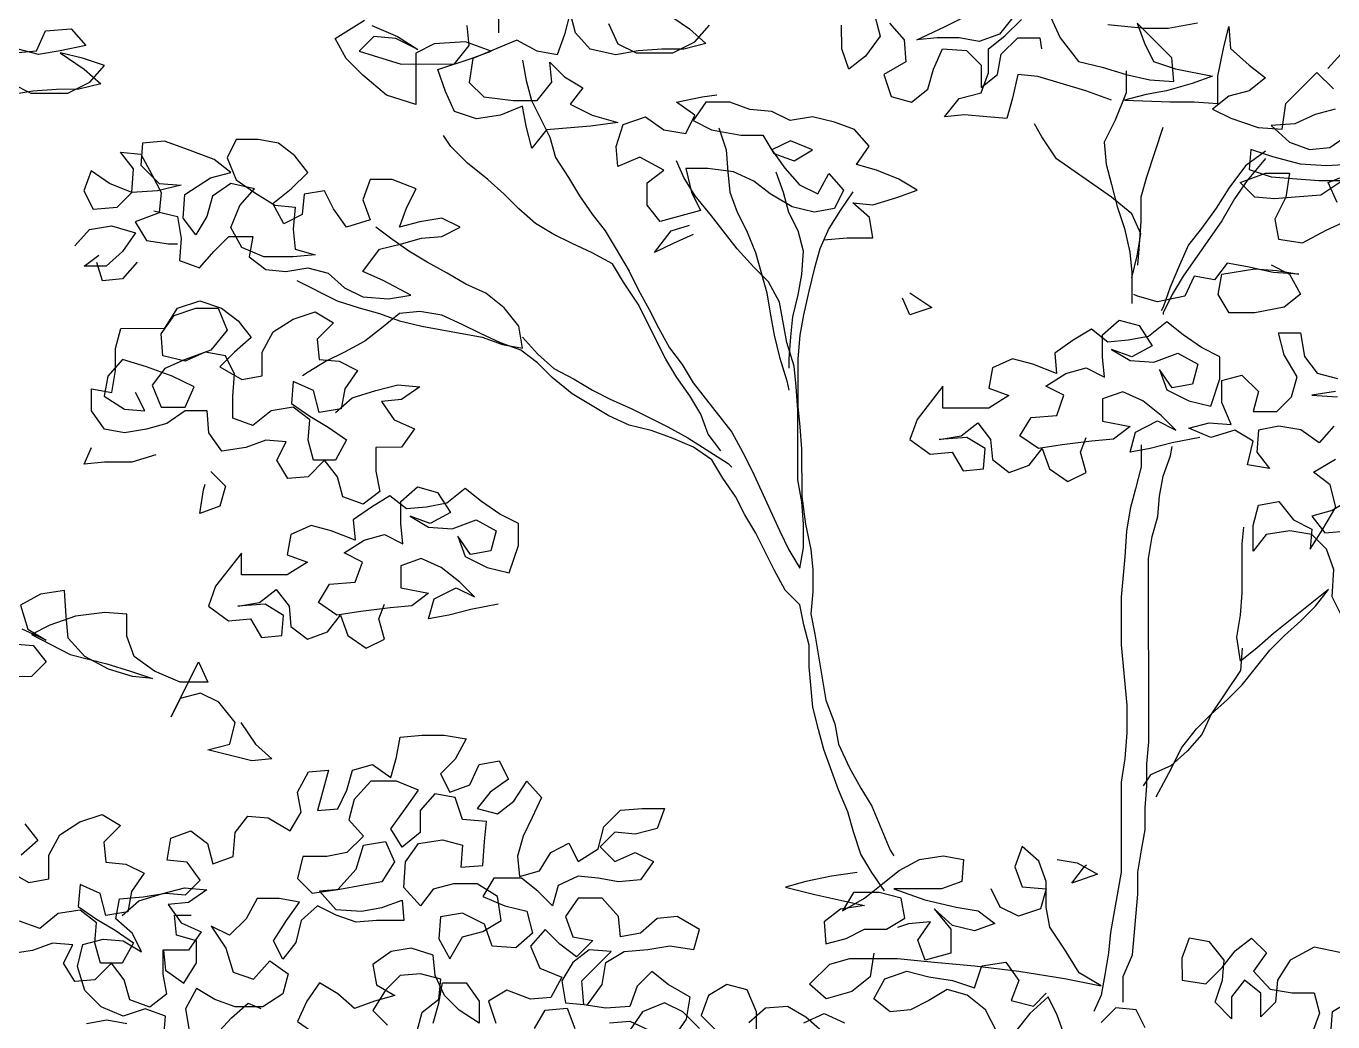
# Model space of a CAD drawing. Header units: millimetres. Extents: x 343.2 to 347.05, y 2584.15 to 2589.28.
# Drawn here: x 344.077 to 345.405, y 2587.751 to 2588.763 of the extents above; entities that cross this region are included whole.
import ezdxf

# ---------------------------------------------------------------- set-up
doc = ezdxf.new("R2010")
doc.units = ezdxf.units.MM
doc.header["$LTSCALE"] = 10
doc.layers.add('Vegetais', color=94, linetype='Continuous')

msp = doc.modelspace()

# ---------------------------------------------------------------- linework, layer by layer
at = {"layer": 'Vegetais', "color": 34}
for points in [[(345.5431, 2588.9266), (345.5394, 2588.9061), (345.5301, 2588.8837), (345.5152, 2588.8688), (345.5022, 2588.8501), (345.491, 2588.8315), (345.4817, 2588.8128), (345.4762, 2588.7923), (345.4426, 2588.7662), (345.4277, 2588.7513), (345.4128, 2588.7345), (345.3998, 2588.7196)], [(344.5816, 2588.7281), (344.5853, 2588.7076), (344.5909, 2588.6871), (344.6096, 2588.6499), (344.6152, 2588.6294), (344.6283, 2588.6089), (344.6395, 2588.5903), (344.6525, 2588.5716), (344.6656, 2588.5549), (344.6768, 2588.5363), (344.6899, 2588.5139), (344.6992, 2588.4953), (344.7104, 2588.4748), (344.7197, 2588.4561), (344.7309, 2588.4357), (344.744, 2588.4189), (344.7552, 2588.4003), (344.7944, 2588.35), (344.8056, 2588.3295), (344.8149, 2588.3108), (344.8429, 2588.2494), (344.8523, 2588.2307), (344.8635, 2588.2121), (344.8672, 2588.2326), (344.8672, 2588.2568), (344.8653, 2588.2792), (344.8615, 2588.3016), (344.8615, 2588.3724), (344.8596, 2588.3966), (344.8577, 2588.4171), (344.8502, 2588.4414), (344.8427, 2588.4824), (344.8315, 2588.5028), (344.8166, 2588.5177), (344.7998, 2588.5364), (344.7737, 2588.5699), (344.7569, 2588.5904), (344.7457, 2588.609), (344.7382, 2588.6258)], [(345.1948, 2588.7175), (345.1948, 2588.6952), (345.1837, 2588.6672), (345.1725, 2588.6448), (345.1744, 2588.6224), (345.18, 2588.6019), (345.1856, 2588.5796), (345.1931, 2588.5572), (345.1987, 2588.533), (345.2006, 2588.5125), (345.2006, 2588.4808)], [(344.7811, 2588.6594), (344.7885, 2588.637), (344.7904, 2588.6146), (344.7923, 2588.5941), (344.7998, 2588.5736), (344.8091, 2588.555), (344.8185, 2588.5327), (344.8297, 2588.4917), (344.8334, 2588.4712), (344.8372, 2588.4488), (344.8428, 2588.4264), (344.8503, 2588.4022), (344.8521, 2588.3929)], [(345.2006, 2588.5069), (345.2061, 2588.5293), (345.2099, 2588.5516), (345.2005, 2588.5721), (345.18, 2588.5889), (345.124, 2588.628), (345.1091, 2588.6503), (345.1016, 2588.6634)], [(345.2321, 2588.6598), (345.2154, 2588.6094), (345.2098, 2588.5889), (345.2098, 2588.5647), (345.208, 2588.5405), (345.2062, 2588.52)], [(344.7832, 2588.3313), (344.7702, 2588.3481), (344.7627, 2588.3686), (344.7515, 2588.3872), (344.7384, 2588.4058), (344.7272, 2588.4245), (344.6992, 2588.4804), (344.6843, 2588.5027), (344.6731, 2588.5213), (344.6526, 2588.5325), (344.6321, 2588.5418), (344.6134, 2588.5511), (344.5948, 2588.5623), (344.578, 2588.5772), (344.5631, 2588.5921), (344.5463, 2588.607), (344.5257, 2588.6237), (344.509, 2588.6405), (344.5015, 2588.6516)], [(345.3365, 2588.6356), (345.316, 2588.6207), (345.2993, 2588.5983), (345.2862, 2588.5778), (345.2714, 2588.5573), (345.2583, 2588.5405), (345.249, 2588.52), (345.2397, 2588.4976), (345.2323, 2588.4771), (345.2304, 2588.4734)], [(345.3365, 2588.6282), (345.3179, 2588.6058), (345.3049, 2588.5872), (345.2919, 2588.5648), (345.2528, 2588.5088), (345.2416, 2588.4902), (345.2323, 2588.4715), (345.2323, 2588.4697)], [(344.8389, 2588.6147), (344.8464, 2588.5942), (344.852, 2588.5737), (344.8613, 2588.5551), (344.8669, 2588.5346), (344.8651, 2588.5103), (344.8614, 2588.4898), (344.8558, 2588.4675), (344.854, 2588.4469), (344.8521, 2588.4246), (344.8521, 2588.4153)], [(344.9172, 2588.5943), (344.9042, 2588.5756), (344.893, 2588.557), (344.8837, 2588.5364), (344.8781, 2588.5159), (344.8725, 2588.4936), (344.867, 2588.4693), (344.8633, 2588.4488), (344.8614, 2588.4246), (344.8615, 2588.3761), (344.8634, 2588.3556), (344.8652, 2588.3333), (344.8653, 2588.2848), (344.869, 2588.2568), (344.8747, 2588.2308), (344.8765, 2588.2103), (344.8766, 2588.1879), (344.8747, 2588.1655), (344.8785, 2588.145), (344.8897, 2588.0779), (344.899, 2588.0537), (344.9028, 2588.0332), (344.914, 2588.009), (344.9252, 2587.9885), (344.9364, 2587.9699), (344.9551, 2587.9252), (344.9588, 2587.9196)], [(344.9495, 2587.8841), (344.9365, 2587.9028), (344.9253, 2587.9214), (344.9178, 2587.9438), (344.9122, 2587.9643), (344.9028, 2587.9866), (344.8879, 2588.0276), (344.8823, 2588.0481), (344.8767, 2588.0705), (344.8729, 2588.1115), (344.8729, 2588.1338), (344.8673, 2588.1543), (344.8635, 2588.1748), (344.8486, 2588.1897), (344.8374, 2588.2102), (344.8187, 2588.2475), (344.8075, 2588.2661), (344.7982, 2588.2847), (344.7851, 2588.3034), (344.7739, 2588.322), (344.7553, 2588.335), (344.7329, 2588.3443), (344.7124, 2588.3518), (344.69, 2588.3573), (344.6695, 2588.3666), (344.6322, 2588.389), (344.6117, 2588.4057), (344.5968, 2588.4206), (344.58, 2588.4336), (344.5595, 2588.4411), (344.539, 2588.4504), (344.5203, 2588.4597), (344.4998, 2588.469), (344.4774, 2588.4727), (344.4569, 2588.4708), (344.4383, 2588.4559), (344.4215, 2588.4428), (344.401, 2588.4316), (344.3824, 2588.4223), (344.3638, 2588.4111), (344.3582, 2588.4074)], [(344.5818, 2588.4467), (344.5968, 2588.4299), (344.6135, 2588.415), (344.6341, 2588.4039), (344.6527, 2588.3927), (344.6714, 2588.3834), (344.6919, 2588.3741), (344.7292, 2588.3555), (344.7497, 2588.3443), (344.7907, 2588.3183), (344.7944, 2588.3146)], [(345.21, 2588.3373), (345.2101, 2588.3149), (345.2045, 2588.2926), (345.1989, 2588.2721), (345.1952, 2588.2497), (345.1934, 2588.2236), (345.1897, 2588.1826), (345.1897, 2588.1341), (345.1954, 2588.0726), (345.1954, 2588.0447), (345.1936, 2588.0186), (345.1899, 2587.9943), (345.1899, 2587.903), (345.1788, 2587.8415), (345.177, 2587.821), (345.1733, 2587.7986), (345.1696, 2587.7781), (345.1621, 2587.7613)], [(345.1919, 2587.7707), (345.1919, 2587.7968), (345.2012, 2587.8191), (345.2067, 2587.8807), (345.2067, 2587.903), (345.2104, 2587.9254), (345.2141, 2587.9459), (345.2141, 2587.9683), (345.216, 2587.9906), (345.2159, 2588.013), (345.2178, 2588.0354), (345.2176, 2588.2218), (345.2213, 2588.2441), (345.2269, 2588.2646), (345.2287, 2588.2851), (345.2324, 2588.3056), (345.2399, 2588.3261), (345.2417, 2588.3355)], [(345.2253, 2587.9795), (345.2383, 2588.0037), (345.2513, 2588.0298), (345.2662, 2588.0485), (345.2811, 2588.0634), (345.2979, 2588.0783), (345.3128, 2588.0932), (345.3258, 2588.11), (345.3407, 2588.1287), (345.3556, 2588.1436), (345.3724, 2588.1585), (345.3873, 2588.1734), (345.4003, 2588.1902), (345.3444, 2588.1455), (345.3277, 2588.1305), (345.3109, 2588.1175), (345.3071, 2588.1417), (345.3109, 2588.1641), (345.3127, 2588.1864), (345.3127, 2588.2368), (345.3145, 2588.2535)], [(345.3128, 2588.1305), (345.3109, 2588.1081), (345.2811, 2588.0634), (345.2718, 2588.0429), (345.2569, 2588.0261), (345.2402, 2588.0112), (345.2197, 2588.0018), (345.2122, 2587.9906)], [(345.1247, 2587.916), (345.1452, 2587.9123), (345.1657, 2587.9011), (345.1396, 2587.8918), (345.1527, 2587.9086), (345.1545, 2587.9104)]]:
    msp.add_lwpolyline(points, dxfattribs=at)
at = {"layer": 'Vegetais'}
for points in [[(344.7269, 2588.7767), (344.7512, 2588.76), (344.7679, 2588.7451), (344.7456, 2588.7395), (344.7232, 2588.7395), (344.699, 2588.7376), (344.6766, 2588.7338), (344.6505, 2588.7394), (344.6356, 2588.7561), (344.63, 2588.7766), (344.6244, 2588.7543), (344.617, 2588.7338), (344.5965, 2588.7375), (344.576, 2588.7486), (344.5312, 2588.73), (344.5275, 2588.7057), (344.5425, 2588.6908), (344.5723, 2588.6871), (344.5965, 2588.6872), (344.6114, 2588.7058), (344.6095, 2588.7263), (344.6245, 2588.7114), (344.6431, 2588.7002), (344.6301, 2588.6835), (344.6524, 2588.6723), (344.6785, 2588.6649), (344.6506, 2588.6611), (344.6264, 2588.6592), (344.6059, 2588.6573), (344.591, 2588.6387), (344.5854, 2588.661), (344.5816, 2588.6815), (344.5593, 2588.6722), (344.535, 2588.6685), (344.5127, 2588.6759), (344.5033, 2588.6964), (344.4958, 2588.7187), (344.5294, 2588.73), (344.5499, 2588.7374), (344.5238, 2588.7467), (344.4921, 2588.7448), (344.4735, 2588.7355), (344.4735, 2588.6833), (344.4437, 2588.6926), (344.4194, 2588.7131), (344.4026, 2588.7298), (344.3914, 2588.7503), (344.4212, 2588.769)], [(344.4287, 2588.7634), (344.4548, 2588.7523), (344.4753, 2588.7392), (344.4529, 2588.7504), (344.4306, 2588.7522), (344.4157, 2588.7373), (344.4586, 2588.7243), (344.5126, 2588.7244), (344.5275, 2588.743), (344.5256, 2588.7635)], [(344.5573, 2588.7747), (344.5573, 2588.7561)], [(344.6691, 2588.7655), (344.6785, 2588.745), (344.6971, 2588.7357), (344.7344, 2588.7357), (344.7568, 2588.7469), (344.7717, 2588.7637)], [(344.9394, 2588.7732), (344.945, 2588.7527), (344.9301, 2588.7322), (344.9133, 2588.7191), (344.9059, 2588.7396), (344.9058, 2588.7639)], [(344.9543, 2588.7658), (344.9692, 2588.749), (344.9711, 2588.7266), (344.9488, 2588.7136), (344.9562, 2588.6912), (344.9767, 2588.6856), (344.9935, 2588.6987), (344.9991, 2588.7192), (345.0084, 2588.7397), (345.0326, 2588.7379), (345.0475, 2588.723), (345.0476, 2588.7006), (345.0643, 2588.7137), (345.068, 2588.7342), (345.0848, 2588.751), (345.1072, 2588.751), (345.109, 2588.7398)], [(345.081, 2588.7733), (345.0661, 2588.7547), (345.0457, 2588.7472), (345.0251, 2588.7509), (345.0028, 2588.7509), (344.9823, 2588.749), (345.0102, 2588.7621), (345.0326, 2588.7733)], [(345.1799, 2588.6877), (345.1538, 2588.697), (345.1053, 2588.7118), (345.0848, 2588.7137), (345.0793, 2588.6895), (345.0737, 2588.6689), (345.0532, 2588.6708), (345.0308, 2588.6726), (345.0103, 2588.6708), (345.0252, 2588.6894), (345.0476, 2588.695), (345.055, 2588.7155), (345.055, 2588.7398), (345.0717, 2588.7528), (345.0885, 2588.7696)], [(345.1183, 2588.7715), (345.1277, 2588.751), (345.1463, 2588.7268), (345.1706, 2588.7212), (345.1948, 2588.7138), (345.219, 2588.7082), (345.2433, 2588.7064), (345.2414, 2588.7306), (345.2059, 2588.766), (345.2134, 2588.7455), (345.2227, 2588.7269), (345.2451, 2588.7194), (345.2824, 2588.712), (345.2619, 2588.7045), (345.2358, 2588.6971), (345.2153, 2588.6933), (345.193, 2588.6877), (345.2396, 2588.6859), (345.2638, 2588.6859), (345.288, 2588.6841), (345.288, 2588.712), (345.2936, 2588.74), (345.2991, 2588.7623), (345.301, 2588.74), (345.3197, 2588.7232), (345.3365, 2588.7102), (345.3197, 2588.6971), (345.2992, 2588.6915), (345.2824, 2588.6785), (345.3011, 2588.6692), (345.329, 2588.6599), (345.3533, 2588.658), (345.357, 2588.6841), (345.3886, 2588.7158), (345.4054, 2588.6991)], [(345.2674, 2588.766), (345.2376, 2588.7604), (345.2134, 2588.7604), (345.1761, 2588.7641)], [(344.0656, 2588.7358), (344.088, 2588.7377), (344.0973, 2588.7582), (344.1234, 2588.7601), (344.1383, 2588.7433), (344.1122, 2588.7377), (344.0899, 2588.7339), (344.0694, 2588.7395)], [(344.0638, 2588.7041), (344.0824, 2588.6948), (344.1197, 2588.6948), (344.1421, 2588.706), (344.157, 2588.7228), (344.1346, 2588.7302), (344.1122, 2588.7358), (344.1365, 2588.7191), (344.1533, 2588.7042), (344.1309, 2588.6986), (344.1085, 2588.6985), (344.0843, 2588.6967), (344.0619, 2588.6929)], [(344.8874, 2588.5458), (344.9116, 2588.5476), (344.9377, 2588.5477), (344.934, 2588.5682), (344.9172, 2588.5831), (344.9377, 2588.5812), (344.9619, 2588.5887), (344.9824, 2588.5962), (344.9638, 2588.6073), (344.9414, 2588.6166), (344.9209, 2588.6222), (344.9339, 2588.6409), (344.919, 2588.6576), (344.8985, 2588.6651), (344.8761, 2588.6706), (344.8537, 2588.6669), (344.8351, 2588.6762), (344.8127, 2588.678), (344.7922, 2588.6855), (344.768, 2588.6854), (344.755, 2588.6668), (344.7736, 2588.6575), (344.8034, 2588.6519), (344.8258, 2588.6519), (344.837, 2588.6333), (344.8575, 2588.6259), (344.8761, 2588.6371), (344.8538, 2588.6464), (344.8351, 2588.637), (344.8482, 2588.6184), (344.8631, 2588.6017), (344.8818, 2588.5924), (344.8929, 2588.6129), (344.9079, 2588.5961), (344.8986, 2588.5775), (344.8781, 2588.5737), (344.8557, 2588.5793), (344.8333, 2588.5923), (344.8165, 2588.6053), (344.796, 2588.6146), (344.7699, 2588.6183), (344.7476, 2588.6183), (344.7532, 2588.5941), (344.7625, 2588.5755), (344.7215, 2588.5642), (344.7084, 2588.581), (344.7084, 2588.6034), (344.7252, 2588.6164), (344.7009, 2588.6295), (344.6786, 2588.6201), (344.6767, 2588.6406), (344.6841, 2588.663), (344.7065, 2588.6705), (344.7252, 2588.6574), (344.7475, 2588.6537), (344.7568, 2588.6724), (344.7382, 2588.6854), (344.7643, 2588.691), (344.7792, 2588.6929)], [(345.4073, 2588.6786), (345.3868, 2588.673), (345.3663, 2588.6636), (345.3421, 2588.6617), (345.3607, 2588.645), (345.3812, 2588.6375), (345.4018, 2588.6394), (345.4204, 2588.6525)], [(344.2071, 2588.575), (344.2313, 2588.5694), (344.2351, 2588.547), (344.2332, 2588.5247), (344.2537, 2588.5172), (344.2686, 2588.534), (344.2835, 2588.5489), (344.3077, 2588.549), (344.304, 2588.5285), (344.3208, 2588.5154), (344.3413, 2588.5136), (344.3637, 2588.5173), (344.3842, 2588.5118), (344.401, 2588.4969), (344.4196, 2588.4876), (344.4457, 2588.4857), (344.4681, 2588.4895), (344.4401, 2588.5043), (344.4196, 2588.5136), (344.4364, 2588.536), (344.4587, 2588.5416), (344.4792, 2588.5473), (344.4997, 2588.5491), (344.5184, 2588.5585), (344.4997, 2588.5678), (344.4773, 2588.564), (344.4568, 2588.5584), (344.4643, 2588.5789), (344.4736, 2588.5976), (344.4493, 2588.6069), (344.427, 2588.6068), (344.4195, 2588.5863), (344.427, 2588.5658), (344.4028, 2588.5584), (344.3897, 2588.577), (344.3804, 2588.5956), (344.3599, 2588.5919), (344.358, 2588.5714), (344.3394, 2588.562), (344.3282, 2588.5825), (344.3468, 2588.5975), (344.3636, 2588.6142), (344.3505, 2588.631), (344.3338, 2588.644), (344.3132, 2588.6477), (344.2909, 2588.6477), (344.2816, 2588.6291), (344.2909, 2588.6067), (344.3096, 2588.5937), (344.3301, 2588.5807), (344.3506, 2588.5788), (344.3487, 2588.5565), (344.3506, 2588.536), (344.3711, 2588.5304), (344.3488, 2588.5285), (344.3189, 2588.5285), (344.2966, 2588.5378), (344.2854, 2588.5583), (344.2947, 2588.5806), (344.3096, 2588.5974), (344.2853, 2588.603), (344.2667, 2588.5899), (344.2611, 2588.5694), (344.25, 2588.5508), (344.2369, 2588.5675), (344.2387, 2588.5918), (344.2648, 2588.6086), (344.2853, 2588.6142), (344.2685, 2588.6272), (344.2387, 2588.6384), (344.2182, 2588.6458), (344.1958, 2588.6439), (344.194, 2588.6215), (344.2126, 2588.6029), (344.235, 2588.6011), (344.2108, 2588.5955), (344.1847, 2588.5936), (344.1623, 2588.6029), (344.1437, 2588.6159), (344.1362, 2588.5954), (344.1456, 2588.5768), (344.1698, 2588.5787), (344.1847, 2588.5936), (344.1865, 2588.6178), (344.1735, 2588.6346), (344.194, 2588.6327), (344.2052, 2588.6122), (344.2145, 2588.5936), (344.2127, 2588.5731), (344.1884, 2588.5638), (344.1996, 2588.5451), (344.222, 2588.5414), (344.2313, 2588.5414)], [(345.4279, 2588.6227), (345.398, 2588.6208), (345.3719, 2588.6226), (345.344, 2588.6301), (345.3216, 2588.6375), (345.3198, 2588.617), (345.3421, 2588.6096), (345.3682, 2588.6077), (345.3906, 2588.6059), (345.4148, 2588.6059), (345.3925, 2588.591), (345.3664, 2588.5891), (345.3459, 2588.5872), (345.3254, 2588.589), (345.3105, 2588.6039), (345.3365, 2588.6133), (345.3608, 2588.6133), (345.3571, 2588.5891), (345.3459, 2588.5667), (345.3496, 2588.5462), (345.3739, 2588.5425), (345.3981, 2588.5555), (345.4223, 2588.5668)], [(345.4093, 2588.5835), (345.3999, 2588.604), (345.4241, 2588.6134)], [(344.127, 2588.5395), (344.1419, 2588.5563), (344.1642, 2588.56), (344.1885, 2588.5526), (344.1754, 2588.5339), (344.1587, 2588.519), (344.1363, 2588.519), (344.1512, 2588.5302)], [(344.3525, 2588.5043), (344.3935, 2588.4838), (344.4159, 2588.4764), (344.4364, 2588.4708), (344.4569, 2588.4634), (344.4793, 2588.4578), (344.5408, 2588.4467), (344.5613, 2588.4392), (344.5818, 2588.4355), (344.5781, 2588.4579), (344.5632, 2588.4765), (344.5445, 2588.4914), (344.524, 2588.5007), (344.5053, 2588.5119), (344.4848, 2588.523), (344.4662, 2588.5342), (344.4475, 2588.5472), (344.4326, 2588.5584)], [(344.7551, 2588.5512), (344.7346, 2588.5419), (344.7159, 2588.5326), (344.7327, 2588.5549), (344.7513, 2588.5605)], [(344.1903, 2588.5228), (344.1755, 2588.506), (344.1549, 2588.5041), (344.1493, 2588.5227)], [(345.3422, 2588.5201), (345.3609, 2588.5108), (345.3721, 2588.4903), (345.3553, 2588.4772), (345.3255, 2588.4716), (345.2994, 2588.4716), (345.2882, 2588.4902), (345.2919, 2588.5107), (345.3254, 2588.5163), (345.3478, 2588.5145), (345.3702, 2588.5108), (345.3441, 2588.5126), (345.318, 2588.5182), (345.2975, 2588.5219), (345.2845, 2588.5051), (345.2639, 2588.5088), (345.2546, 2588.4883), (345.2267, 2588.4827), (345.2062, 2588.4883), (345.2025, 2588.4901)], [(344.9751, 2588.4918), (344.9974, 2588.4769), (344.9751, 2588.4694), (344.9676, 2588.4862)], [(344.3918, 2588.3701), (344.4085, 2588.385), (344.4328, 2588.3925), (344.4551, 2588.3981), (344.4775, 2588.3963), (344.4589, 2588.3832), (344.4384, 2588.3813), (344.4514, 2588.3627), (344.4719, 2588.3534), (344.4589, 2588.3348), (344.4328, 2588.3347), (344.4328, 2588.3105), (344.4366, 2588.29), (344.4198, 2588.2769), (344.3993, 2588.2844), (344.3937, 2588.3049), (344.3806, 2588.3216), (344.3639, 2588.3048), (344.3434, 2588.303), (344.3322, 2588.3216), (344.3415, 2588.3402), (344.321, 2588.3421), (344.3005, 2588.3346), (344.2763, 2588.3309), (344.2632, 2588.3495), (344.2613, 2588.3719), (344.2389, 2588.3718), (344.2203, 2588.3588), (344.1998, 2588.3532), (344.1775, 2588.3494), (344.157, 2588.3531), (344.1439, 2588.3717), (344.1439, 2588.3941), (344.1644, 2588.3904), (344.1681, 2588.4128), (344.1681, 2588.4351), (344.1736, 2588.4556), (344.2184, 2588.4557), (344.2314, 2588.4762), (344.2538, 2588.4837), (344.2761, 2588.4762), (344.2929, 2588.4632), (344.306, 2588.4464), (344.2892, 2588.4315), (344.2743, 2588.4166), (344.2967, 2588.4036), (344.3172, 2588.4073), (344.3172, 2588.4315), (344.3283, 2588.4521), (344.3488, 2588.4651), (344.3712, 2588.4726), (344.3898, 2588.4614), (344.3731, 2588.4446), (344.375, 2588.4241), (344.3955, 2588.4223), (344.4141, 2588.413), (344.4011, 2588.3943), (344.3974, 2588.3738), (344.375, 2588.3701), (344.3694, 2588.3925), (344.3489, 2588.4018), (344.347, 2588.3794), (344.3657, 2588.3664), (344.3843, 2588.3552), (344.403, 2588.3422), (344.3918, 2588.3216), (344.3695, 2588.3216), (344.3639, 2588.3421), (344.3657, 2588.3626), (344.3489, 2588.3757), (344.3265, 2588.3719), (344.3079, 2588.357), (344.2874, 2588.3644), (344.2874, 2588.3868), (344.2892, 2588.4092), (344.2799, 2588.4278), (344.2594, 2588.4315), (344.2389, 2588.4222), (344.2165, 2588.4277), (344.2146, 2588.4501), (344.2277, 2588.4687), (344.25, 2588.4762), (344.2724, 2588.4762), (344.2817, 2588.4539), (344.265, 2588.4334), (344.2389, 2588.424), (344.2184, 2588.4147), (344.2054, 2588.3979), (344.2147, 2588.3755), (344.2389, 2588.3756), (344.2482, 2588.3961), (344.2259, 2588.4072), (344.1998, 2588.4165), (344.1755, 2588.424), (344.1606, 2588.4072), (344.1569, 2588.3867), (344.1774, 2588.3736), (344.1979, 2588.3718), (344.1886, 2588.3904)], [(345.2697, 2588.3448), (345.2417, 2588.3392), (345.2194, 2588.3336), (345.1989, 2588.3298), (345.2044, 2588.3503), (345.2268, 2588.3616), (345.2454, 2588.3522), (345.2305, 2588.3671), (345.2119, 2588.382), (345.1914, 2588.3913), (345.1709, 2588.3839), (345.1709, 2588.3615), (345.1988, 2588.3559), (345.1821, 2588.3429), (345.1597, 2588.341), (345.1299, 2588.3372), (345.1057, 2588.3335), (345.087, 2588.3465), (345.0982, 2588.3652), (345.1243, 2588.367), (345.1317, 2588.3876), (345.1131, 2588.3969), (345.1336, 2588.4099), (345.1541, 2588.4155), (345.1727, 2588.4062), (345.1708, 2588.4267), (345.1708, 2588.4491), (345.1876, 2588.464), (345.2081, 2588.4585), (345.2211, 2588.438), (345.2006, 2588.4268), (345.1801, 2588.4342), (345.1988, 2588.423), (345.223, 2588.4212), (345.2472, 2588.4305), (345.2678, 2588.4194), (345.2622, 2588.3989), (345.2417, 2588.3951), (345.2286, 2588.4137), (345.2361, 2588.3932), (345.2585, 2588.3821), (345.2808, 2588.3765), (345.2901, 2588.4045), (345.2901, 2588.4268), (345.2715, 2588.4361), (345.2528, 2588.4492), (345.236, 2588.4622), (345.2174, 2588.4473), (345.1969, 2588.4435), (345.1764, 2588.4417), (345.1596, 2588.4547), (345.141, 2588.4435), (345.1224, 2588.4304), (345.1242, 2588.4099), (345.1, 2588.4192), (345.0795, 2588.4248), (345.059, 2588.4154), (345.0553, 2588.3949), (345.0758, 2588.3875), (345.0553, 2588.3744), (345.0087, 2588.3744), (345.0087, 2588.3968), (344.9826, 2588.3632), (344.9752, 2588.3427), (344.9957, 2588.3278), (345.0181, 2588.3297), (345.0293, 2588.311), (345.0498, 2588.3129), (345.0516, 2588.3334), (345.033, 2588.3446), (345.005, 2588.3427), (345.0274, 2588.3465), (345.0441, 2588.3595), (345.0572, 2588.3428), (345.0591, 2588.3223), (345.0759, 2588.3092), (345.0964, 2588.3167), (345.1094, 2588.3335), (345.1169, 2588.313), (345.1355, 2588.3), (345.1542, 2588.3093), (345.1485, 2588.3298), (345.1541, 2588.3447)], [(345.4057, 2588.3561), (345.3908, 2588.3393), (345.3722, 2588.3524), (345.3498, 2588.3561), (345.3293, 2588.3523), (345.3275, 2588.33), (345.3405, 2588.3132), (345.3182, 2588.3169), (345.3237, 2588.3411), (345.3051, 2588.3523), (345.2809, 2588.3448), (345.2585, 2588.3541), (345.279, 2588.3597), (345.3014, 2588.3579), (345.292, 2588.3802), (345.292, 2588.4026), (345.3125, 2588.4082), (345.3293, 2588.3915), (345.3237, 2588.371), (345.3479, 2588.371), (345.3628, 2588.3859), (345.3684, 2588.4064), (345.3553, 2588.4288), (345.3497, 2588.4511), (345.3721, 2588.4511), (345.3759, 2588.4269), (345.3889, 2588.4102), (345.4094, 2588.4046)], [(345.4076, 2588.3915), (345.3833, 2588.3878), (345.4094, 2588.3859)], [(344.2092, 2588.3271), (344.1849, 2588.3196), (344.157, 2588.3196), (344.1365, 2588.3177), (344.1439, 2588.3345)], [(345.4152, 2588.1604), (345.404, 2588.1828), (345.4059, 2588.2107), (345.3984, 2588.2312), (345.3835, 2588.2461), (345.3611, 2588.2498), (345.3369, 2588.2461), (345.3238, 2588.2293), (345.3238, 2588.2554), (345.3294, 2588.2759), (345.3499, 2588.2797), (345.3648, 2588.261), (345.3835, 2588.2517), (345.3816, 2588.2312), (345.3947, 2588.2517), (345.4077, 2588.2741), (345.4021, 2588.2965), (345.3853, 2588.3095), (345.4076, 2588.3226)], [(344.2651, 2588.3103), (344.28, 2588.2954), (344.2744, 2588.2749), (344.254, 2588.2675), (344.2577, 2588.2917), (344.2595, 2588.2973)], [(344.557, 2588.1754), (344.5291, 2588.1698), (344.5067, 2588.1642), (344.4862, 2588.1604), (344.4918, 2588.1809), (344.5142, 2588.1921), (344.5328, 2588.1828), (344.5179, 2588.1977), (344.4992, 2588.2126), (344.4787, 2588.2219), (344.4582, 2588.2144), (344.4582, 2588.1921), (344.4862, 2588.1865), (344.4694, 2588.1735), (344.4471, 2588.1716), (344.4173, 2588.1678), (344.393, 2588.1641), (344.3744, 2588.1771), (344.3856, 2588.1957), (344.4116, 2588.1976), (344.4191, 2588.2181), (344.4004, 2588.2274), (344.4209, 2588.2405), (344.4414, 2588.2461), (344.4601, 2588.2368), (344.4582, 2588.2573), (344.4582, 2588.2797), (344.4749, 2588.2946), (344.4954, 2588.289), (344.5085, 2588.2685), (344.488, 2588.2573), (344.4675, 2588.2648), (344.4861, 2588.2536), (344.5104, 2588.2518), (344.5346, 2588.2611), (344.5551, 2588.25), (344.5495, 2588.2294), (344.529, 2588.2257), (344.516, 2588.2443), (344.5235, 2588.2238), (344.5458, 2588.2127), (344.5682, 2588.2071), (344.5775, 2588.2351), (344.5775, 2588.2574), (344.5588, 2588.2667), (344.5402, 2588.2798), (344.5234, 2588.2928), (344.5048, 2588.2779), (344.4843, 2588.2741), (344.4638, 2588.2722), (344.447, 2588.2853), (344.4284, 2588.2741), (344.4097, 2588.261), (344.4116, 2588.2405), (344.3874, 2588.2498), (344.3669, 2588.2554), (344.3464, 2588.246), (344.3427, 2588.2255), (344.3632, 2588.2181), (344.3427, 2588.205), (344.2961, 2588.205), (344.2961, 2588.2273), (344.27, 2588.1938), (344.2626, 2588.1733), (344.2831, 2588.1584), (344.3054, 2588.1603), (344.3166, 2588.1416), (344.3371, 2588.1435), (344.339, 2588.164), (344.3203, 2588.1752), (344.2924, 2588.1733), (344.3147, 2588.177), (344.3315, 2588.1901), (344.3446, 2588.1733), (344.3465, 2588.1528), (344.3632, 2588.1398), (344.3837, 2588.1473), (344.3968, 2588.1641), (344.4042, 2588.1436), (344.4229, 2588.1305), (344.4415, 2588.1399), (344.4359, 2588.1604), (344.4415, 2588.1753)], [(345.4319, 2588.2872), (345.404, 2588.2704), (345.3835, 2588.2648), (345.3965, 2588.248), (345.4207, 2588.2499)], [(344.2955, 2588.0552), (344.3104, 2588.0329), (344.3272, 2588.018), (344.3067, 2588.0161), (344.262, 2588.0273), (344.2843, 2588.0329), (344.2899, 2588.0552), (344.2731, 2588.0757), (344.2545, 2588.085), (344.234, 2588.0794), (344.2247, 2588.0608), (344.2526, 2588.1167), (344.2619, 2588.0962), (344.2339, 2588.0962), (344.2078, 2588.1074), (344.1873, 2588.1222), (344.1799, 2588.1427), (344.1798, 2588.1651), (344.1575, 2588.167), (344.1276, 2588.1632), (344.1016, 2588.1539), (344.0829, 2588.1445), (344.1221, 2588.1241), (344.1594, 2588.1148), (344.1836, 2588.1073), (344.206, 2588.0999), (344.1855, 2588.1017), (344.1612, 2588.1092), (344.137, 2588.1222), (344.1202, 2588.1408), (344.1183, 2588.1632), (344.1164, 2588.1893), (344.0922, 2588.1855), (344.0717, 2588.1743), (344.0792, 2588.1501), (344.0978, 2588.1389), (344.0736, 2588.1501)], [(344.0643, 2588.1352), (344.0848, 2588.1333), (344.0979, 2588.1166), (344.083, 2588.1017), (344.0345, 2588.1016)], [(344.2172, 2587.7362), (344.219, 2587.7567), (344.1985, 2587.7642), (344.1761, 2587.7567), (344.1538, 2587.766), (344.137, 2587.7828), (344.1295, 2587.807), (344.1351, 2587.8294), (344.1556, 2587.835), (344.1761, 2587.8331), (344.1947, 2587.8219), (344.1854, 2587.8406), (344.1686, 2587.8555), (344.1723, 2587.876), (344.1965, 2587.8779), (344.2189, 2587.8816), (344.2394, 2587.8798), (344.2543, 2587.8947), (344.2412, 2587.9133), (344.2207, 2587.9152), (344.2244, 2587.9375), (344.2449, 2587.945), (344.2617, 2587.932), (344.2673, 2587.9115), (344.2878, 2587.919), (344.2897, 2587.9432), (344.3027, 2587.96), (344.3232, 2587.9581), (344.3456, 2587.9451), (344.3567, 2587.9638), (344.353, 2587.9843), (344.3642, 2588.0048), (344.3847, 2588.0066), (344.3735, 2587.9656), (344.394, 2587.9675), (344.4033, 2587.9862), (344.4089, 2588.0067), (344.4294, 2588.0123), (344.448, 2587.9992), (344.4536, 2588.0198), (344.4573, 2588.0403), (344.4797, 2588.0421), (344.5021, 2588.0422), (344.5244, 2588.0385), (344.5133, 2588.0179), (344.4984, 2588.003), (344.5077, 2587.9844), (344.5282, 2587.9919), (344.5375, 2588.0124), (344.558, 2588.0161), (344.5673, 2587.9975), (344.5487, 2587.9844), (344.5357, 2587.9676), (344.5562, 2587.9621), (344.5729, 2587.9751), (344.586, 2587.9956), (344.6009, 2587.9789), (344.5916, 2587.9584), (344.5823, 2587.9397), (344.5767, 2587.9192), (344.5786, 2587.8987), (344.5991, 2587.9043), (344.6103, 2587.923), (344.6289, 2587.9323), (344.6382, 2587.9137), (344.6587, 2587.9268), (344.6643, 2587.9491), (344.6811, 2587.9659), (344.7034, 2587.9678), (344.7258, 2587.9678), (344.7183, 2587.9473), (344.696, 2587.9417), (344.6755, 2587.9435), (344.6606, 2587.9286), (344.6755, 2587.9137), (344.696, 2587.9231), (344.7146, 2587.9138), (344.7016, 2587.8951), (344.6793, 2587.8932), (344.6587, 2587.8969), (344.6382, 2587.8988), (344.6178, 2587.8894), (344.6122, 2587.8689), (344.5973, 2587.8838), (344.5805, 2587.8969), (344.5525, 2587.8968), (344.5413, 2587.8782), (344.5637, 2587.8689), (344.5861, 2587.8633), (344.5917, 2587.841), (344.5749, 2587.826), (344.5507, 2587.8279), (344.5432, 2587.8502), (344.5209, 2587.8614), (344.4985, 2587.8576), (344.4966, 2587.8353), (344.5079, 2587.8148), (344.5209, 2587.8372), (344.5414, 2587.8428), (344.56, 2587.854), (344.5563, 2587.8782), (344.5357, 2587.8912), (344.5115, 2587.8912), (344.491, 2587.8856), (344.478, 2587.8688), (344.4612, 2587.8874), (344.463, 2587.9135), (344.4761, 2587.9322), (344.5003, 2587.9359), (344.5208, 2587.9304), (344.5189, 2587.908), (344.5413, 2587.9099), (344.5432, 2587.9341), (344.545, 2587.9546), (344.5208, 2587.9564), (344.5133, 2587.9788), (344.4928, 2587.9825), (344.4779, 2587.9657), (344.4779, 2587.9434), (344.4593, 2587.9284), (344.4481, 2587.9471), (344.463, 2587.9676), (344.476, 2587.9862), (344.4536, 2587.9955), (344.4275, 2587.9955), (344.4108, 2587.9768), (344.4052, 2587.9563), (344.4201, 2587.9396), (344.4034, 2587.9228), (344.3829, 2587.919), (344.3586, 2587.919), (344.3531, 2587.8966), (344.368, 2587.8818), (344.3941, 2587.8855), (344.4127, 2587.906), (344.4201, 2587.9303), (344.4425, 2587.934), (344.4518, 2587.9135), (344.4388, 2587.893), (344.4183, 2587.8893), (344.396, 2587.8855), (344.3755, 2587.8836), (344.3922, 2587.865), (344.4183, 2587.8632), (344.4388, 2587.8669), (344.4593, 2587.8744), (344.4612, 2587.8539), (344.4333, 2587.8539), (344.4128, 2587.852), (344.3923, 2587.8594), (344.3736, 2587.8687), (344.3568, 2587.8538), (344.3513, 2587.8314), (344.3382, 2587.8146), (344.3289, 2587.8333), (344.3419, 2587.8538), (344.355, 2587.8724), (344.3345, 2587.8761), (344.3121, 2587.8761), (344.3009, 2587.8556), (344.2842, 2587.8388), (344.2655, 2587.8481), (344.2804, 2587.8258), (344.2879, 2587.8015), (344.3084, 2587.7941), (344.3252, 2587.8127), (344.3438, 2587.7997), (344.3383, 2587.7792), (344.3178, 2587.7661), (344.2898, 2587.7661), (344.2693, 2587.7736), (344.2507, 2587.7847), (344.2395, 2587.7642), (344.2433, 2587.74)], [(344.0577, 2587.9055), (344.0801, 2587.8924), (344.1006, 2587.8962), (344.1006, 2587.9204), (344.1118, 2587.9409), (344.1322, 2587.954), (344.1546, 2587.9615), (344.1733, 2587.9503), (344.1565, 2587.9335), (344.1584, 2587.913), (344.1789, 2587.9112), (344.1975, 2587.9019), (344.1845, 2587.8832), (344.1808, 2587.8627), (344.1584, 2587.8589), (344.1528, 2587.8813), (344.1323, 2587.8906), (344.1305, 2587.8682), (344.1491, 2587.8552), (344.1678, 2587.844), (344.1864, 2587.831), (344.1752, 2587.8105), (344.1529, 2587.8105), (344.1473, 2587.831), (344.1491, 2587.8515), (344.1323, 2587.8645), (344.11, 2587.8608), (344.0913, 2587.8458), (344.0708, 2587.8533)], [(344.0763, 2587.9521), (344.0894, 2587.9353), (344.0726, 2587.9204)], [(344.9142, 2587.8152), (344.9626, 2587.8152), (344.9999, 2587.8115), (345.0409, 2587.8078), (345.0857, 2587.8023), (345.1323, 2587.7948), (345.1695, 2587.7874), (345.1472, 2587.8005), (345.1322, 2587.8247), (345.1173, 2587.847), (345.1136, 2587.8675), (345.1135, 2587.8936), (345.1061, 2587.9141), (345.0893, 2587.929), (345.0818, 2587.9085), (345.0893, 2587.888), (345.1135, 2587.8862), (345.108, 2587.8657), (345.0856, 2587.8582), (345.067, 2587.8675), (345.0576, 2587.8861)], [(344.9215, 2587.9028), (344.8955, 2587.899), (344.8694, 2587.8934), (344.8489, 2587.8878), (344.8787, 2587.8804), (344.9029, 2587.8748), (344.929, 2587.8692), (344.9048, 2587.8655), (344.888, 2587.8524), (344.8899, 2587.83), (344.9104, 2587.8357), (344.9291, 2587.845), (344.9514, 2587.845), (344.9701, 2587.8562), (344.9663, 2587.8767), (344.9439, 2587.8823), (344.9178, 2587.8823), (344.9067, 2587.8636), (344.929, 2587.8767), (344.9477, 2587.8916), (344.9644, 2587.9047), (344.9849, 2587.9159), (345.0091, 2587.9196), (345.0296, 2587.9159), (345.0278, 2587.8935), (345.0073, 2587.8861), (344.9588, 2587.886), (344.9905, 2587.8749), (345.0222, 2587.8674), (345.0446, 2587.8637), (345.0614, 2587.8507), (345.0409, 2587.8432), (345.0185, 2587.8488), (344.9999, 2587.8656), (345.0167, 2587.8451), (345.0167, 2587.8208), (344.9906, 2587.8134), (344.9831, 2587.8339), (344.9961, 2587.8525), (344.9738, 2587.8506), (344.9626, 2587.8469)], [(344.1752, 2587.859), (344.192, 2587.8739), (344.2162, 2587.8814), (344.2385, 2587.887), (344.2609, 2587.8851), (344.2423, 2587.8721), (344.2218, 2587.8702), (344.2349, 2587.8516), (344.2554, 2587.8423), (344.2423, 2587.8236), (344.2162, 2587.8236), (344.2163, 2587.7994), (344.22, 2587.7789), (344.2032, 2587.7658), (344.1827, 2587.7732), (344.1771, 2587.7937), (344.1641, 2587.8105), (344.1473, 2587.7937), (344.1268, 2587.7918), (344.1156, 2587.8104), (344.1249, 2587.8291), (344.1044, 2587.8309), (344.0839, 2587.8235), (344.0597, 2587.8197)], [(344.7353, 2587.7348), (344.7483, 2587.7535), (344.7521, 2587.7759), (344.7297, 2587.7889), (344.7129, 2587.8019), (344.698, 2587.787), (344.6906, 2587.7665), (344.6663, 2587.7646), (344.644, 2587.7683), (344.6421, 2587.7925), (344.6719, 2587.8224), (344.6495, 2587.8242), (344.6327, 2587.8112), (344.6216, 2587.7925), (344.6253, 2587.7702), (344.6477, 2587.7683), (344.6626, 2587.7888), (344.6663, 2587.8112), (344.6849, 2587.8224), (344.7091, 2587.8243), (344.7315, 2587.828), (344.7557, 2587.8243), (344.7613, 2587.8448), (344.7389, 2587.8579), (344.7184, 2587.856), (344.7017, 2587.8411), (344.6812, 2587.8373), (344.6793, 2587.8578), (344.6625, 2587.8764), (344.6383, 2587.8764), (344.6252, 2587.8578), (344.6327, 2587.8373), (344.6532, 2587.8336), (344.6365, 2587.8168), (344.6197, 2587.8298), (344.6047, 2587.8447), (344.5898, 2587.8279), (344.5992, 2587.8055), (344.6216, 2587.7962), (344.6104, 2587.7757), (344.5899, 2587.7739), (344.5657, 2587.7831), (344.547, 2587.7719), (344.5545, 2587.7496)], [(344.2171, 2587.8238), (344.219, 2587.8033), (344.2376, 2587.7903), (344.2506, 2587.8108), (344.2506, 2587.8332), (344.2301, 2587.8388), (344.2282, 2587.8593), (344.245, 2587.8593)], [(345.4118, 2587.8212), (345.3857, 2587.8268), (345.3615, 2587.8137), (345.3485, 2587.7932), (345.3466, 2587.7708), (345.3317, 2587.7559), (345.3317, 2587.7801), (345.3149, 2587.7932), (345.3019, 2587.7764), (345.3019, 2587.754), (345.2851, 2587.7708), (345.2926, 2587.7931), (345.2944, 2587.8136), (345.2795, 2587.8323), (345.259, 2587.836), (345.2515, 2587.8155), (345.2516, 2587.7931), (345.2758, 2587.7894), (345.2925, 2587.8062), (345.3056, 2587.823), (345.3223, 2587.836), (345.3373, 2587.8211), (345.3242, 2587.8025), (345.341, 2587.7839), (345.3634, 2587.7802), (345.3858, 2587.7802), (345.3914, 2587.7597), (345.3839, 2587.7392)], [(344.4911, 2587.7495), (344.4967, 2587.77), (344.5004, 2587.7905), (344.5246, 2587.7906), (344.5377, 2587.7719), (344.5377, 2587.7496), (344.5172, 2587.7626), (344.5023, 2587.7775), (344.493, 2587.798), (344.4911, 2587.8185), (344.4687, 2587.8259), (344.4482, 2587.8222), (344.4296, 2587.8091), (344.4333, 2587.7886), (344.452, 2587.7775), (344.4315, 2587.7718), (344.411, 2587.7644), (344.3942, 2587.7793), (344.3755, 2587.7904), (344.3625, 2587.7718), (344.3532, 2587.7513), (344.3719, 2587.7382)], [(344.9384, 2587.8208), (344.9347, 2587.7965), (344.9161, 2587.7816), (344.89, 2587.7741), (344.8732, 2587.789), (344.8937, 2587.8095), (344.9142, 2587.8152)], [(345.0634, 2587.7407), (345.0521, 2587.7631), (345.0335, 2587.778), (345.013, 2587.7836), (344.9944, 2587.7724), (344.9757, 2587.763), (344.9552, 2587.7611), (344.9384, 2587.7742), (344.9496, 2587.7947), (344.972, 2587.8022), (344.9943, 2587.7966), (345.0186, 2587.7929), (345.0409, 2587.7854), (345.0484, 2587.8078), (345.0726, 2587.8116), (345.0857, 2587.7929), (345.0782, 2587.7724), (345.1006, 2587.7669), (345.1136, 2587.7799)], [(344.4744, 2587.7402), (344.4799, 2587.7607), (344.4967, 2587.7738), (344.4986, 2587.7943), (344.478, 2587.7998), (344.4575, 2587.798), (344.4426, 2587.783), (344.4296, 2587.7625), (344.4445, 2587.7476)], [(344.8192, 2587.7349), (344.8192, 2587.761), (344.8098, 2587.7834), (344.7893, 2587.7889), (344.7707, 2587.7777), (344.7633, 2587.7572), (344.7782, 2587.7423)], [(344.2656, 2587.7325), (344.2861, 2587.7549), (344.3029, 2587.7699), (344.3159, 2587.7643)], [(344.7614, 2587.7442), (344.7446, 2587.7609), (344.726, 2587.7702), (344.7036, 2587.7609), (344.6906, 2587.7423)], [(345.1323, 2587.7371), (345.1248, 2587.7576), (345.1155, 2587.7762), (345.0969, 2587.7594), (345.0839, 2587.7426)], [(345.4026, 2587.7392), (345.4044, 2587.7615), (345.423, 2587.7727)], [(344.5937, 2587.744), (344.6048, 2587.7627), (344.6272, 2587.7646), (344.6347, 2587.7441)], [(344.8863, 2587.7406), (344.8695, 2587.7555), (344.8508, 2587.7666), (344.8285, 2587.7647), (344.8117, 2587.7498)], [(344.8676, 2587.7499), (344.8881, 2587.7592), (344.9086, 2587.7499)], [(345.2143, 2587.7446), (345.205, 2587.7632), (345.1845, 2587.7651), (345.1696, 2587.7502)], [(344.1389, 2587.7492), (344.1594, 2587.753), (344.1799, 2587.7492)], [(344.6701, 2587.7497), (344.6906, 2587.7516), (344.7148, 2587.7404)]]:
    msp.add_lwpolyline(points, dxfattribs=at)

doc.saveas('drawing.dxf')
